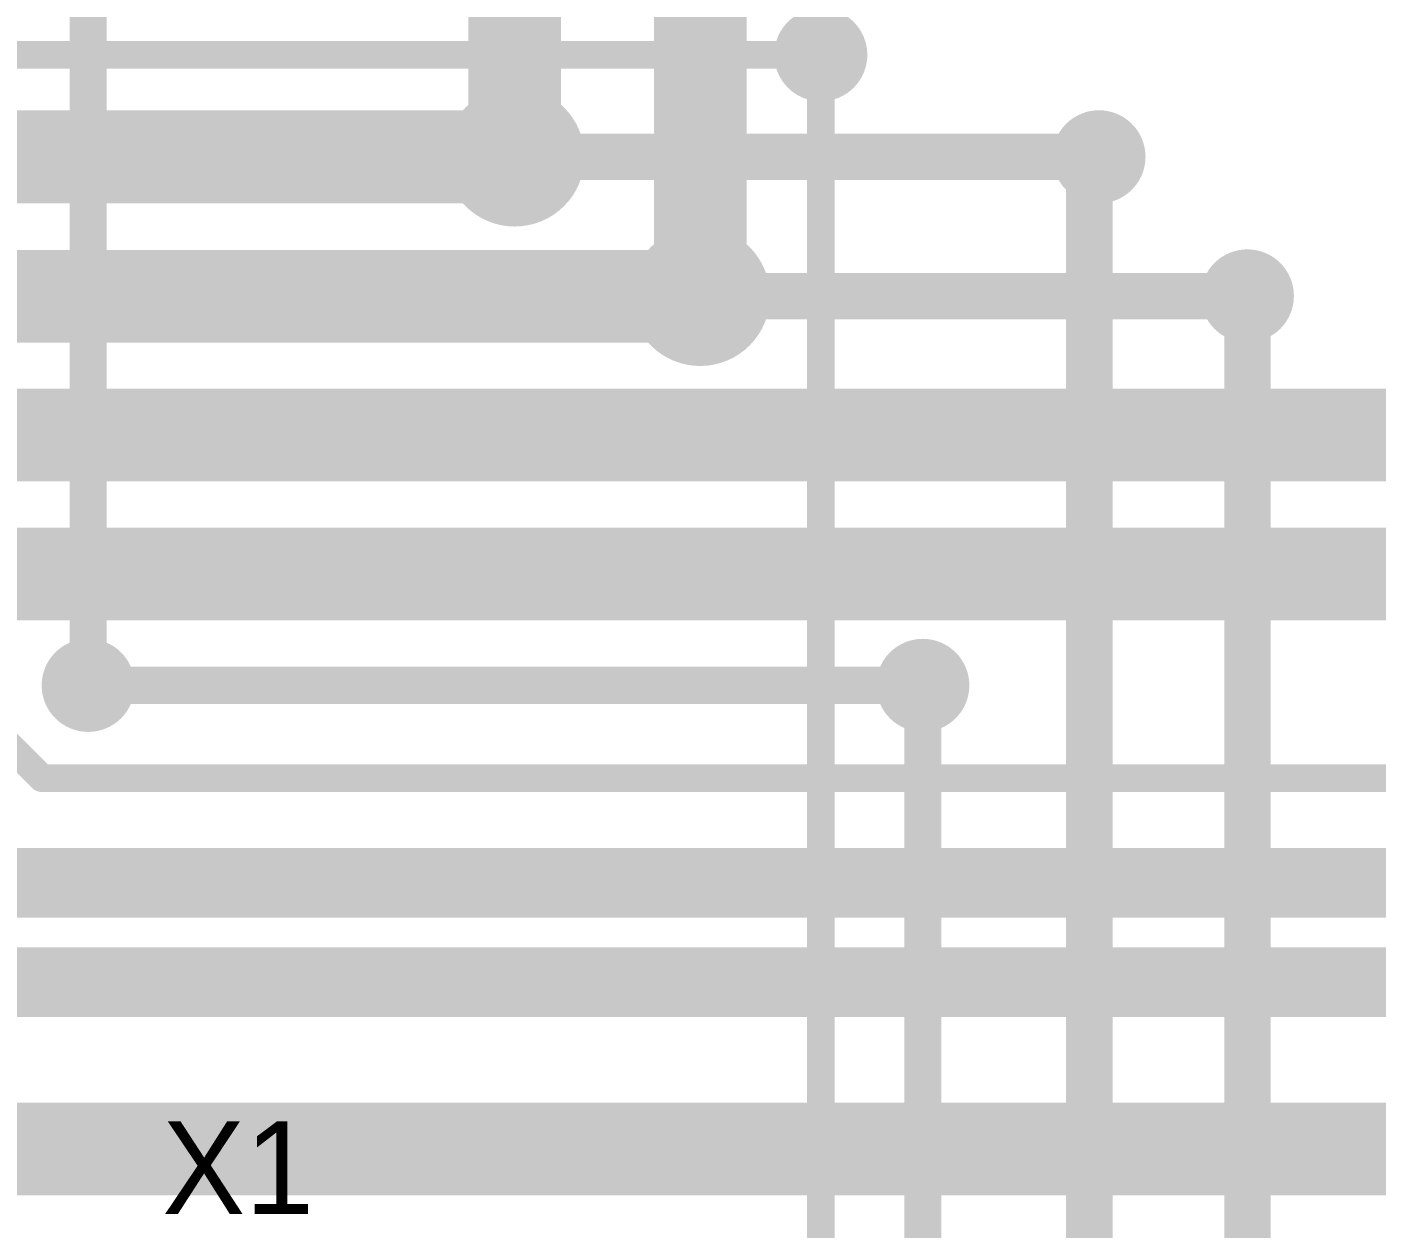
# Model space of a CAD drawing. Header units: millimetres. Extents: x 29 to 180, y 30 to 200.
# Drawn here: x 103.84 to 118.39, y 107.05 to 120 of the extents above; entities that cross this region are included whole.
import ezdxf

# ---------------------------------------------------------------- set-up
doc = ezdxf.new("R2010")
doc.units = ezdxf.units.MM
for name, color, linetype in [('BottomLayer', 5, 'Continuous'), ('BottomSolder', 6, 'Continuous'), ('MultiLayer', 9, 'Continuous'), ('TopLayer', 1, 'Continuous'), ('TopOverlay', 2, 'Continuous'), ('TopSolder', 216, 'Continuous'), ('ViaHoleLayer', 16, 'Continuous')]:
    doc.layers.add(name, color=color, linetype=linetype)

msp = doc.modelspace()

# ---------------------------------------------------------------- linework, layer by layer
at = {"layer": 'BottomLayer'}
for points, const_width in [([(109.1, 118.6), (109.1, 132.6)], 1), ([(111.1, 117.096), (111.1, 129.9)], 1), ([(104.5, 112.9), (104.5, 124.7)], 0.4), ([(112.4, 100.1), (112.4, 119.7)], 0.3), ([(115.296, 118.496), (115.4, 118.6)], 0.5), ([(115.296, 104.1), (115.296, 118.496)], 0.5), ([(117, 117.1), (117, 117.1)], 0.5), ([(117, 101.4), (117, 117.1)], 0.5), ([(113.5, 101.9), (113.5, 112.9)], 0.4)]:
    msp.add_lwpolyline(points, dxfattribs=dict(at, const_width=const_width))
for points, const_width in [([(112.2, 119.7, 1), (112.6, 119.7, 1)], 0.4), ([(112.325, 119.7, 1), (112.475, 119.7, 1)], 0.15), ([(108.775, 118.6, 1), (109.425, 118.6, 1)], 0.65), ([(108.85, 118.6, 1), (109.35, 118.6, 1)], 0.5), ([(115.2, 118.6, 1), (115.6, 118.6, 1)], 0.4), ([(115.171, 118.496, 1), (115.421, 118.496, 1)], 0.25), ([(115.171, 118.496, 1), (115.421, 118.496, 1)], 0.25), ([(115.275, 118.6, 1), (115.525, 118.6, 1)], 0.25), ([(110.775, 117.096, 1), (111.425, 117.096, 1)], 0.65), ([(110.85, 117.096, 1), (111.35, 117.096, 1)], 0.5), ([(116.8, 117.1, 1), (117.2, 117.1, 1)], 0.4), ([(116.875, 117.1, 1), (117.125, 117.1, 1)], 0.25), ([(116.875, 117.1, 1), (117.125, 117.1, 1)], 0.25), ([(116.875, 117.1, 1), (117.125, 117.1, 1)], 0.25), ([(104.3, 112.9, 1), (104.7, 112.9, 1)], 0.4), ([(113.3, 112.9, 1), (113.7, 112.9, 1)], 0.4), ([(104.4, 112.9, 1), (104.6, 112.9, 1)], 0.2), ([(113.4, 112.9, 1), (113.6, 112.9, 1)], 0.2)]:
    msp.add_lwpolyline(points, format="xyb", close=True, dxfattribs=dict(at, const_width=const_width))
at = {"layer": 'BottomSolder'}
for points, const_width in [([(112.149, 119.7, 1), (112.651, 119.7, 1)], 0.502), ([(108.724, 118.6, 1), (109.476, 118.6, 1)], 0.752), ([(115.149, 118.6, 1), (115.651, 118.6, 1)], 0.502), ([(110.724, 117.096, 1), (111.476, 117.096, 1)], 0.752), ([(116.749, 117.1, 1), (117.251, 117.1, 1)], 0.502), ([(104.249, 112.9, 1), (104.751, 112.9, 1)], 0.502), ([(113.249, 112.9, 1), (113.751, 112.9, 1)], 0.502)]:
    msp.add_lwpolyline(points, format="xyb", close=True, dxfattribs=dict(at, const_width=const_width))
at = {"layer": 'MultiLayer'}
for points, const_width in [([(112.2, 119.7, 1), (112.6, 119.7, 1)], 0.4), ([(108.775, 118.6, 1), (109.425, 118.6, 1)], 0.65), ([(115.2, 118.6, 1), (115.6, 118.6, 1)], 0.4), ([(110.775, 117.096, 1), (111.425, 117.096, 1)], 0.65), ([(116.8, 117.1, 1), (117.2, 117.1, 1)], 0.4), ([(104.3, 112.9, 1), (104.7, 112.9, 1)], 0.4), ([(113.3, 112.9, 1), (113.7, 112.9, 1)], 0.4)]:
    msp.add_lwpolyline(points, format="xyb", close=True, dxfattribs=dict(at, const_width=const_width))
at = {"layer": 'TopLayer'}
for points, const_width in [([(112.2, 119.7, 1), (112.6, 119.7, 1)], 0.4), ([(112.325, 119.7, 1), (112.475, 119.7, 1)], 0.15), ([(108.775, 118.6, 1), (109.425, 118.6, 1)], 0.65), ([(108.85, 118.6, 1), (109.35, 118.6, 1)], 0.5), ([(115.2, 118.6, 1), (115.6, 118.6, 1)], 0.4), ([(108.975, 118.6, 1), (109.225, 118.6, 1)], 0.25), ([(115.275, 118.6, 1), (115.525, 118.6, 1)], 0.25), ([(110.775, 117.096, 1), (111.425, 117.096, 1)], 0.65), ([(110.85, 117.096, 1), (111.35, 117.096, 1)], 0.5), ([(116.8, 117.1, 1), (117.2, 117.1, 1)], 0.4), ([(110.975, 117.096, 1), (111.225, 117.096, 1)], 0.25), ([(116.871, 117.096, 1), (117.121, 117.096, 1)], 0.25), ([(116.871, 117.096, 1), (117.121, 117.096, 1)], 0.25), ([(116.875, 117.1, 1), (117.125, 117.1, 1)], 0.25), ([(104.3, 112.9, 1), (104.7, 112.9, 1)], 0.4), ([(113.3, 112.9, 1), (113.7, 112.9, 1)], 0.4), ([(104.4, 112.9, 1), (104.6, 112.9, 1)], 0.2), ([(113.4, 112.9, 1), (113.6, 112.9, 1)], 0.2), ([(103.925, 111.9, 1), (104.075, 111.9, 1)], 0.15), ([(103.925, 111.9, 1), (104.075, 111.9, 1)], 0.15)]:
    msp.add_lwpolyline(points, format="xyb", close=True, dxfattribs=dict(at, const_width=const_width))
for points, const_width in [([(103.2, 119.7), (112.4, 119.7)], 0.3), ([(102.9, 118.6), (109.1, 118.6)], 1), ([(109.1, 118.6), (115.4, 118.6)], 0.5), ([(102.404, 117.096), (111.1, 117.096)], 1), ([(111.1, 117.096), (116.996, 117.096)], 0.5), ([(116.996, 117.096), (117, 117.1)], 0.5), ([(102.1, 115.6), (144.3, 115.6)], 1), ([(101.8, 114.1), (145.8, 114.1)], 1), ([(103, 112.9), (104, 111.9)], 0.3), ([(104.5, 112.9), (113.5, 112.9)], 0.4), ([(104, 111.9), (119, 111.9)], 0.3), ([(103.429, 110.771), (143.629, 110.771)], 0.75), ([(102.7, 109.7), (142.6, 109.7)], 0.75), ([(100.708, 107.9), (130, 107.9)], 1)]:
    msp.add_lwpolyline(points, dxfattribs=dict(at, const_width=const_width))
at = {"layer": 'TopSolder'}
for points, const_width in [([(112.149, 119.7, 1), (112.651, 119.7, 1)], 0.502), ([(108.724, 118.6, 1), (109.476, 118.6, 1)], 0.752), ([(115.149, 118.6, 1), (115.651, 118.6, 1)], 0.502), ([(110.724, 117.096, 1), (111.476, 117.096, 1)], 0.752), ([(116.749, 117.1, 1), (117.251, 117.1, 1)], 0.502), ([(104.249, 112.9, 1), (104.751, 112.9, 1)], 0.502), ([(113.249, 112.9, 1), (113.751, 112.9, 1)], 0.502)]:
    msp.add_lwpolyline(points, format="xyb", close=True, dxfattribs=dict(at, const_width=const_width))
at = {"layer": 'ViaHoleLayer'}
for points, const_width in [([(112.275, 119.7, 1), (112.525, 119.7, 1)], 0.25), ([(108.925, 118.6, 1), (109.275, 118.6, 1)], 0.35), ([(115.275, 118.6, 1), (115.525, 118.6, 1)], 0.25), ([(110.925, 117.096, 1), (111.275, 117.096, 1)], 0.35), ([(116.875, 117.1, 1), (117.125, 117.1, 1)], 0.25), ([(104.375, 112.9, 1), (104.625, 112.9, 1)], 0.25), ([(113.375, 112.9, 1), (113.625, 112.9, 1)], 0.25)]:
    msp.add_lwpolyline(points, format="xyb", close=True, dxfattribs=dict(at, const_width=const_width))

# ---------------------------------------------------------------- texts
at = {"layer": 'TopOverlay'}
msp.add_text('X1', height=1, dxfattribs=at).set_placement((105.3, 107.2))

doc.saveas('drawing.dxf')
